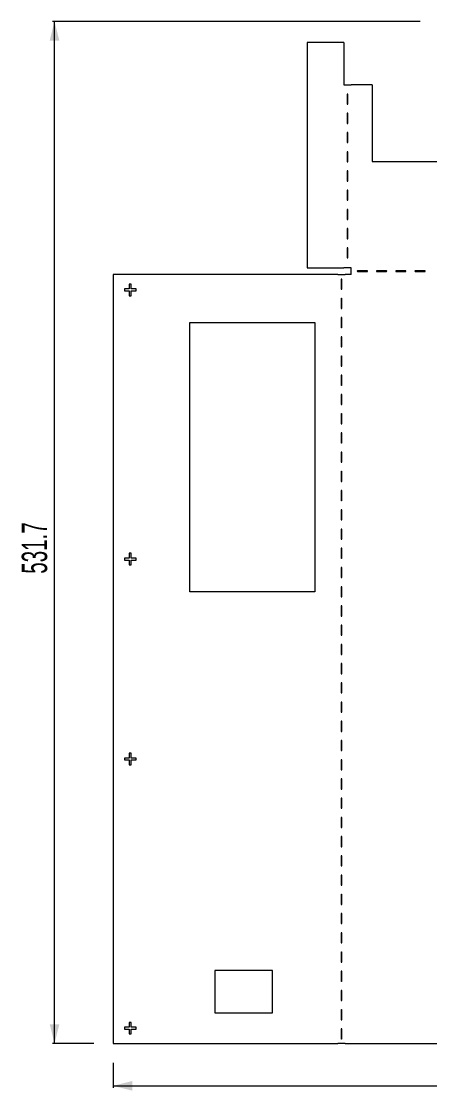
# Model space of a CAD drawing. Header units: millimetres. Extents: x 28 to 615, y 11 to 568.
# Drawn here: x 28 to 240, y 11 to 568 of the extents above; entities that cross this region are included whole.
import ezdxf

# ---------------------------------------------------------------- set-up
doc = ezdxf.new("R2010")
doc.units = ezdxf.units.MM
doc.styles.add('SLDTEXTSTYLE0', font='TXT', dxfattribs={"width": 0.605})
doc.dimstyles.new('SLDDIMSTYLE0', dxfattribs={"dimtxt": 12.841593, "dimasz": 10, "dimexe": 0, "dimexo": 0.0625, "dimgap": 3.210398, "dimtad": 1, "dimdec": 1, "dimrnd": 1e-09, "dimzin": 12, "dimdsep": 46, "dimtxsty": 'SLDTEXTSTYLE0', "dimsah": 1, "dimcen": 0.09, "dimadec": 0, "dimazin": 3, "dimtfac": 1, "dimtdec": 1, "dimtofl": 0, "dimtmove": 0, "dimatfit": 3, "dimfxl": 1, "dimfrac": 2, "dimtolj": 1, "dimtzin": 12, "dimarcsym": 0})

# ---------------------------------------------------------------- blocks, each defined once
blk = doc.blocks.new('_D')
at = {"color": 7, "linetype": 'Continuous', "lineweight": 0}
for p, q in [((235.34, 567.52), (43.97, 567.52)), ((44.97, 35.81), (44.97, 567.52)), ((65.42, 35.81), (43.97, 35.81))]:
    blk.add_line(p, q, dxfattribs=at)
for points in [[(44.97, 567.52), (42.47, 557.52), (47.47, 557.52)], [(44.97, 35.81), (47.47, 45.81), (42.47, 45.81)]]:
    blk.add_solid(points, dxfattribs=at)
at = {"color": 7, "linetype": 'Continuous', "lineweight": 0, "insert": (27.92, 280.19, 0.1), "char_height": 13.229, "attachment_point": 1, "rotation": 90, "style": 'SLDTEXTSTYLE0'}
blk.add_mtext('531.7', dxfattribs=at)
blk = doc.blocks.new('_D_1')
at = {"color": 7, "linetype": 'Continuous', "lineweight": 0}
for p, q in [((75.42, 25.81), (75.42, 12.81)), ((615.27, 25.81), (615.27, 12.81)), ((75.42, 13.81), (615.27, 13.81))]:
    blk.add_line(p, q, dxfattribs=at)
for points in [[(75.42, 13.81), (85.42, 11.31), (85.42, 16.31)], [(615.27, 13.81), (605.27, 16.31), (605.27, 11.31)]]:
    blk.add_solid(points, dxfattribs=at)
at = {"color": 7, "linetype": 'Continuous', "lineweight": 0, "insert": (320.26, 30.87, 0.1), "char_height": 13.229, "attachment_point": 1, "style": 'SLDTEXTSTYLE0'}
blk.add_mtext('539.9', dxfattribs=at)

msp = doc.modelspace()

# ---------------------------------------------------------------- linework, layer by layer
at = {"color": 179, "linetype": 'Continuous', "lineweight": 15}
for p, q in [((195.52, 556.59), (176.52, 556.59)), ((176.52, 556.59), (176.52, 439.33)), ((195.52, 556.59), (195.52, 534.59)), ((195.52, 534.59), (199.44, 534.59)), ((210.34, 534.59), (199.44, 534.59)), ((210.34, 534.59), (210.34, 494.59)), ((197.33, 529.59), (197.33, 524.59)), ((197.63, 524.59), (197.63, 529.59)), ((197.33, 519.59), (197.33, 514.59)), ((197.63, 514.59), (197.63, 519.59)), ((197.33, 509.59), (197.33, 504.59)), ((197.63, 504.59), (197.63, 509.59)), ((197.33, 499.59), (197.33, 494.59)), ((197.63, 494.59), (197.63, 499.59)), ((197.33, 489.59), (197.33, 484.59)), ((197.63, 484.59), (197.63, 489.59)), ((210.34, 494.59), (245.34, 494.59)), ((197.33, 479.59), (197.33, 474.59)), ((197.63, 474.59), (197.63, 479.59)), ((197.33, 469.59), (197.33, 464.59)), ((197.63, 464.59), (197.63, 469.59)), ((197.33, 459.59), (197.33, 454.59)), ((197.63, 454.59), (197.63, 459.59)), ((197.33, 449.59), (197.33, 444.59)), ((197.63, 444.59), (197.63, 449.59)), ((75.42, 435.81), (75.42, 35.81)), ((192.42, 435.81), (75.42, 435.81)), ((176.52, 439.33), (195.52, 439.33)), ((192.42, 435.81), (196.34, 435.81)), ((199.44, 439.33), (195.52, 439.33)), ((199.44, 435.81), (196.34, 435.81)), ((199.44, 435.81), (199.44, 439.33)), ((207.74, 437.72), (202.74, 437.72)), ((202.74, 437.42), (207.74, 437.42)), ((217.74, 437.72), (212.74, 437.72)), ((212.74, 437.42), (217.74, 437.42)), ((227.74, 437.72), (222.74, 437.72)), ((222.74, 437.42), (227.74, 437.42)), ((237.74, 437.72), (232.74, 437.72)), ((232.74, 437.42), (237.74, 437.42)), ((83.92, 428.31), (81.42, 428.31)), ((81.42, 428.31), (81.42, 427.31)), ((84.92, 430.81), (83.92, 430.81)), ((83.92, 430.81), (83.92, 428.31)), ((84.92, 428.31), (84.92, 430.81)), ((87.42, 428.31), (84.92, 428.31)), ((87.42, 427.31), (87.42, 428.31)), ((194.23, 433.31), (194.23, 428.31)), ((194.53, 428.31), (194.53, 433.31)), ((81.42, 427.31), (83.92, 427.31)), ((83.92, 427.31), (83.92, 424.81)), ((83.92, 424.81), (84.92, 424.81)), ((84.92, 424.81), (84.92, 427.31)), ((84.92, 427.31), (87.42, 427.31)), ((194.23, 423.31), (194.23, 418.31)), ((194.53, 418.31), (194.53, 423.31)), ((194.23, 413.31), (194.23, 408.31)), ((194.53, 408.31), (194.53, 413.31)), ((115.42, 270.81), (115.42, 410.81)), ((115.42, 410.81), (180.42, 410.81)), ((180.42, 410.81), (180.42, 270.81)), ((194.23, 403.31), (194.23, 398.31)), ((194.53, 398.31), (194.53, 403.31)), ((194.23, 393.31), (194.23, 388.31)), ((194.53, 388.31), (194.53, 393.31)), ((194.23, 383.31), (194.23, 378.31)), ((194.53, 378.31), (194.53, 383.31)), ((194.23, 373.31), (194.23, 368.31)), ((194.53, 368.31), (194.53, 373.31)), ((194.23, 363.31), (194.23, 358.31)), ((194.53, 358.31), (194.53, 363.31)), ((194.23, 353.31), (194.23, 348.31)), ((194.53, 348.31), (194.53, 353.31)), ((194.23, 343.31), (194.23, 338.31)), ((194.53, 338.31), (194.53, 343.31)), ((194.23, 333.31), (194.23, 328.31)), ((194.53, 328.31), (194.53, 333.31)), ((194.23, 323.31), (194.23, 318.31)), ((194.53, 318.31), (194.53, 323.31)), ((194.23, 313.31), (194.23, 308.31)), ((194.53, 308.31), (194.53, 313.31)), ((194.23, 303.31), (194.23, 298.31)), ((194.53, 298.31), (194.53, 303.31)), ((84.92, 290.81), (83.92, 290.81)), ((83.92, 290.81), (83.92, 288.31)), ((84.92, 288.31), (84.92, 290.81)), ((194.23, 293.31), (194.23, 288.31)), ((194.53, 288.31), (194.53, 293.31)), ((83.92, 288.31), (81.42, 288.31)), ((81.42, 288.31), (81.42, 287.31)), ((81.42, 287.31), (83.92, 287.31)), ((83.92, 287.31), (83.92, 284.81)), ((83.92, 284.81), (84.92, 284.81)), ((87.42, 288.31), (84.92, 288.31)), ((84.92, 284.81), (84.92, 287.31)), ((84.92, 287.31), (87.42, 287.31)), ((87.42, 287.31), (87.42, 288.31)), ((194.23, 283.31), (194.23, 278.31)), ((194.53, 278.31), (194.53, 283.31)), ((194.23, 273.31), (194.23, 268.31)), ((194.53, 268.31), (194.53, 273.31)), ((180.42, 270.81), (115.42, 270.81)), ((194.23, 263.31), (194.23, 258.31)), ((194.53, 258.31), (194.53, 263.31)), ((194.23, 253.31), (194.23, 248.31)), ((194.53, 248.31), (194.53, 253.31)), ((194.23, 243.31), (194.23, 238.31)), ((194.53, 238.31), (194.53, 243.31)), ((194.23, 233.31), (194.23, 228.31)), ((194.53, 228.31), (194.53, 233.31)), ((194.23, 223.31), (194.23, 218.31)), ((194.53, 218.31), (194.53, 223.31)), ((194.23, 213.31), (194.23, 208.31)), ((194.53, 208.31), (194.53, 213.31)), ((194.23, 203.31), (194.23, 198.31)), ((194.53, 198.31), (194.53, 203.31)), ((194.23, 193.31), (194.23, 188.31)), ((194.53, 188.31), (194.53, 193.31)), ((83.92, 184.31), (81.42, 184.31)), ((81.42, 184.31), (81.42, 183.31)), ((84.92, 186.81), (83.92, 186.81)), ((83.92, 186.81), (83.92, 184.31)), ((84.92, 184.31), (84.92, 186.81)), ((87.42, 184.31), (84.92, 184.31)), ((87.42, 183.31), (87.42, 184.31)), ((81.42, 183.31), (83.92, 183.31)), ((83.92, 183.31), (83.92, 180.81)), ((83.92, 180.81), (84.92, 180.81)), ((84.92, 180.81), (84.92, 183.31)), ((84.92, 183.31), (87.42, 183.31)), ((194.23, 183.31), (194.23, 178.31)), ((194.53, 178.31), (194.53, 183.31)), ((194.23, 173.31), (194.23, 168.31)), ((194.53, 168.31), (194.53, 173.31)), ((194.23, 163.31), (194.23, 158.31)), ((194.53, 158.31), (194.53, 163.31)), ((194.23, 153.31), (194.23, 148.31)), ((194.53, 148.31), (194.53, 153.31)), ((194.23, 143.31), (194.23, 138.31)), ((194.53, 138.31), (194.53, 143.31)), ((194.23, 133.31), (194.23, 128.31)), ((194.53, 128.31), (194.53, 133.31)), ((194.23, 123.31), (194.23, 118.31)), ((194.53, 118.31), (194.53, 123.31)), ((194.23, 113.31), (194.23, 108.31)), ((194.53, 108.31), (194.53, 113.31)), ((194.23, 103.31), (194.23, 98.31)), ((194.53, 98.31), (194.53, 103.31)), ((194.23, 93.31), (194.23, 88.31)), ((194.53, 88.31), (194.53, 93.31)), ((194.23, 83.31), (194.23, 78.31)), ((194.53, 78.31), (194.53, 83.31)), ((158.42, 73.81), (128.42, 73.81)), ((128.42, 73.81), (128.42, 51.81)), ((158.42, 51.81), (158.42, 73.81)), ((194.23, 73.31), (194.23, 68.31)), ((194.53, 68.31), (194.53, 73.31)), ((194.23, 63.31), (194.23, 58.31)), ((194.53, 58.31), (194.53, 63.31)), ((128.42, 51.81), (158.42, 51.81)), ((194.23, 53.31), (194.23, 48.31)), ((194.53, 48.31), (194.53, 53.31)), ((84.92, 46.81), (83.92, 46.81)), ((83.92, 46.81), (83.92, 44.31)), ((84.92, 44.31), (84.92, 46.81)), ((83.92, 44.31), (81.42, 44.31)), ((81.42, 44.31), (81.42, 43.31)), ((81.42, 43.31), (83.92, 43.31)), ((83.92, 43.31), (83.92, 40.81)), ((83.92, 40.81), (84.92, 40.81)), ((87.42, 44.31), (84.92, 44.31)), ((84.92, 40.81), (84.92, 43.31)), ((84.92, 43.31), (87.42, 43.31)), ((87.42, 43.31), (87.42, 44.31)), ((194.23, 43.31), (194.23, 38.31)), ((194.53, 38.31), (194.53, 43.31)), ((75.42, 35.81), (192.42, 35.81)), ((196.34, 35.81), (192.42, 35.81)), ((196.34, 35.81), (494.34, 35.81))]:
    msp.add_line(p, q, dxfattribs=at)
for centre, start, end in [((197.48, 529.59), 0, 180), ((197.48, 524.59), 180, 0), ((197.48, 519.59), 0, 180), ((197.48, 514.59), 180, 0), ((197.48, 509.59), 0, 180), ((197.48, 504.59), 180, 0), ((197.48, 499.59), 0, 180), ((197.48, 494.59), 180, 0), ((197.48, 489.59), 0, 180), ((197.48, 484.59), 180, 0), ((197.48, 479.59), 0, 180), ((197.48, 474.59), 180, 0), ((197.48, 469.59), 0, 180), ((197.48, 464.59), 180, 0), ((197.48, 459.59), 0, 180), ((197.48, 454.59), 180, 0), ((197.48, 449.59), 0, 180), ((197.48, 444.59), 180, 0), ((202.74, 437.57), 90, 270), ((207.74, 437.57), 270, 90), ((212.74, 437.57), 90, 270), ((217.74, 437.57), 270, 90), ((222.74, 437.57), 90, 270), ((227.74, 437.57), 270, 90), ((232.74, 437.57), 90, 270), ((237.74, 437.57), 270, 90), ((194.38, 433.31), 0, 180), ((194.38, 428.31), 180, 0), ((194.38, 423.31), 0, 180), ((194.38, 418.31), 180, 0), ((194.38, 413.31), 0, 180), ((194.38, 408.31), 180, 0), ((194.38, 403.31), 0, 180), ((194.38, 398.31), 180, 0), ((194.38, 393.31), 0, 180), ((194.38, 388.31), 180, 0), ((194.38, 383.31), 0, 180), ((194.38, 378.31), 180, 0), ((194.38, 373.31), 0, 180), ((194.38, 368.31), 180, 0), ((194.38, 363.31), 0, 180), ((194.38, 358.31), 180, 0), ((194.38, 353.31), 0, 180), ((194.38, 348.31), 180, 0), ((194.38, 343.31), 0, 180), ((194.38, 338.31), 180, 0), ((194.38, 333.31), 0, 180), ((194.38, 328.31), 180, 0), ((194.38, 323.31), 0, 180), ((194.38, 318.31), 180, 0), ((194.38, 313.31), 0, 180), ((194.38, 308.31), 180, 0), ((194.38, 303.31), 0, 180), ((194.38, 298.31), 180, 0), ((194.38, 293.31), 0, 180), ((194.38, 288.31), 180, 0), ((194.38, 283.31), 0, 180), ((194.38, 278.31), 180, 0), ((194.38, 273.31), 0, 180), ((194.38, 268.31), 180, 0), ((194.38, 263.31), 0, 180), ((194.38, 258.31), 180, 0), ((194.38, 253.31), 0, 180), ((194.38, 248.31), 180, 0), ((194.38, 243.31), 0, 180), ((194.38, 238.31), 180, 0), ((194.38, 233.31), 0, 180), ((194.38, 228.31), 180, 0), ((194.38, 223.31), 0, 180), ((194.38, 218.31), 180, 0), ((194.38, 213.31), 0, 180), ((194.38, 208.31), 180, 0), ((194.38, 203.31), 0, 180), ((194.38, 198.31), 180, 0), ((194.38, 193.31), 0, 180), ((194.38, 188.31), 180, 0), ((194.38, 183.31), 0, 180), ((194.38, 178.31), 180, 0), ((194.38, 173.31), 0, 180), ((194.38, 168.31), 180, 0), ((194.38, 163.31), 0, 180), ((194.38, 158.31), 180, 0), ((194.38, 153.31), 0, 180), ((194.38, 148.31), 180, 0), ((194.38, 143.31), 0, 180), ((194.38, 138.31), 180, 0), ((194.38, 133.31), 0, 180), ((194.38, 128.31), 180, 0), ((194.38, 123.31), 0, 180), ((194.38, 118.31), 180, 0), ((194.38, 113.31), 0, 180), ((194.38, 108.31), 180, 0), ((194.38, 103.31), 0, 180), ((194.38, 98.31), 180, 0), ((194.38, 93.31), 0, 180), ((194.38, 88.31), 180, 0), ((194.38, 83.31), 0, 180), ((194.38, 78.31), 180, 0), ((194.38, 73.31), 0, 180), ((194.38, 68.31), 180, 0), ((194.38, 63.31), 0, 180), ((194.38, 58.31), 180, 0), ((194.38, 53.31), 0, 180), ((194.38, 48.31), 180, 0), ((194.38, 43.31), 0, 180), ((194.38, 38.31), 180, 0)]:
    msp.add_arc(centre, 0.15, start, end, dxfattribs=at)

# ---------------------------------------------------------------- dimensions: what is measured, and where the dimension line sits
at = {"color": 7, "linetype": 'Continuous', "lineweight": 0}
dim = msp.add_linear_dim(base=(44.97, 567.52), p1=(75.42, 35.81), p2=(245.34, 567.52), angle=90, dimstyle='SLDDIMSTYLE0', dxfattribs=at)
dim.commit()
dim.dimension.update_dxf_attribs({"geometry": '_D', "text_midpoint": (44.97, 308.11), "dimtype": 160})
dim = msp.add_linear_dim(base=(615.269, 13.814), p1=(75.4151, 35.814), p2=(615.269, 35.814), dimstyle='SLDDIMSTYLE0', dxfattribs=at)
dim.commit()
dim.dimension.update_dxf_attribs({"geometry": '_D_1', "text_midpoint": (348.1904, 13.814), "dimtype": 160})

doc.saveas('drawing.dxf')
